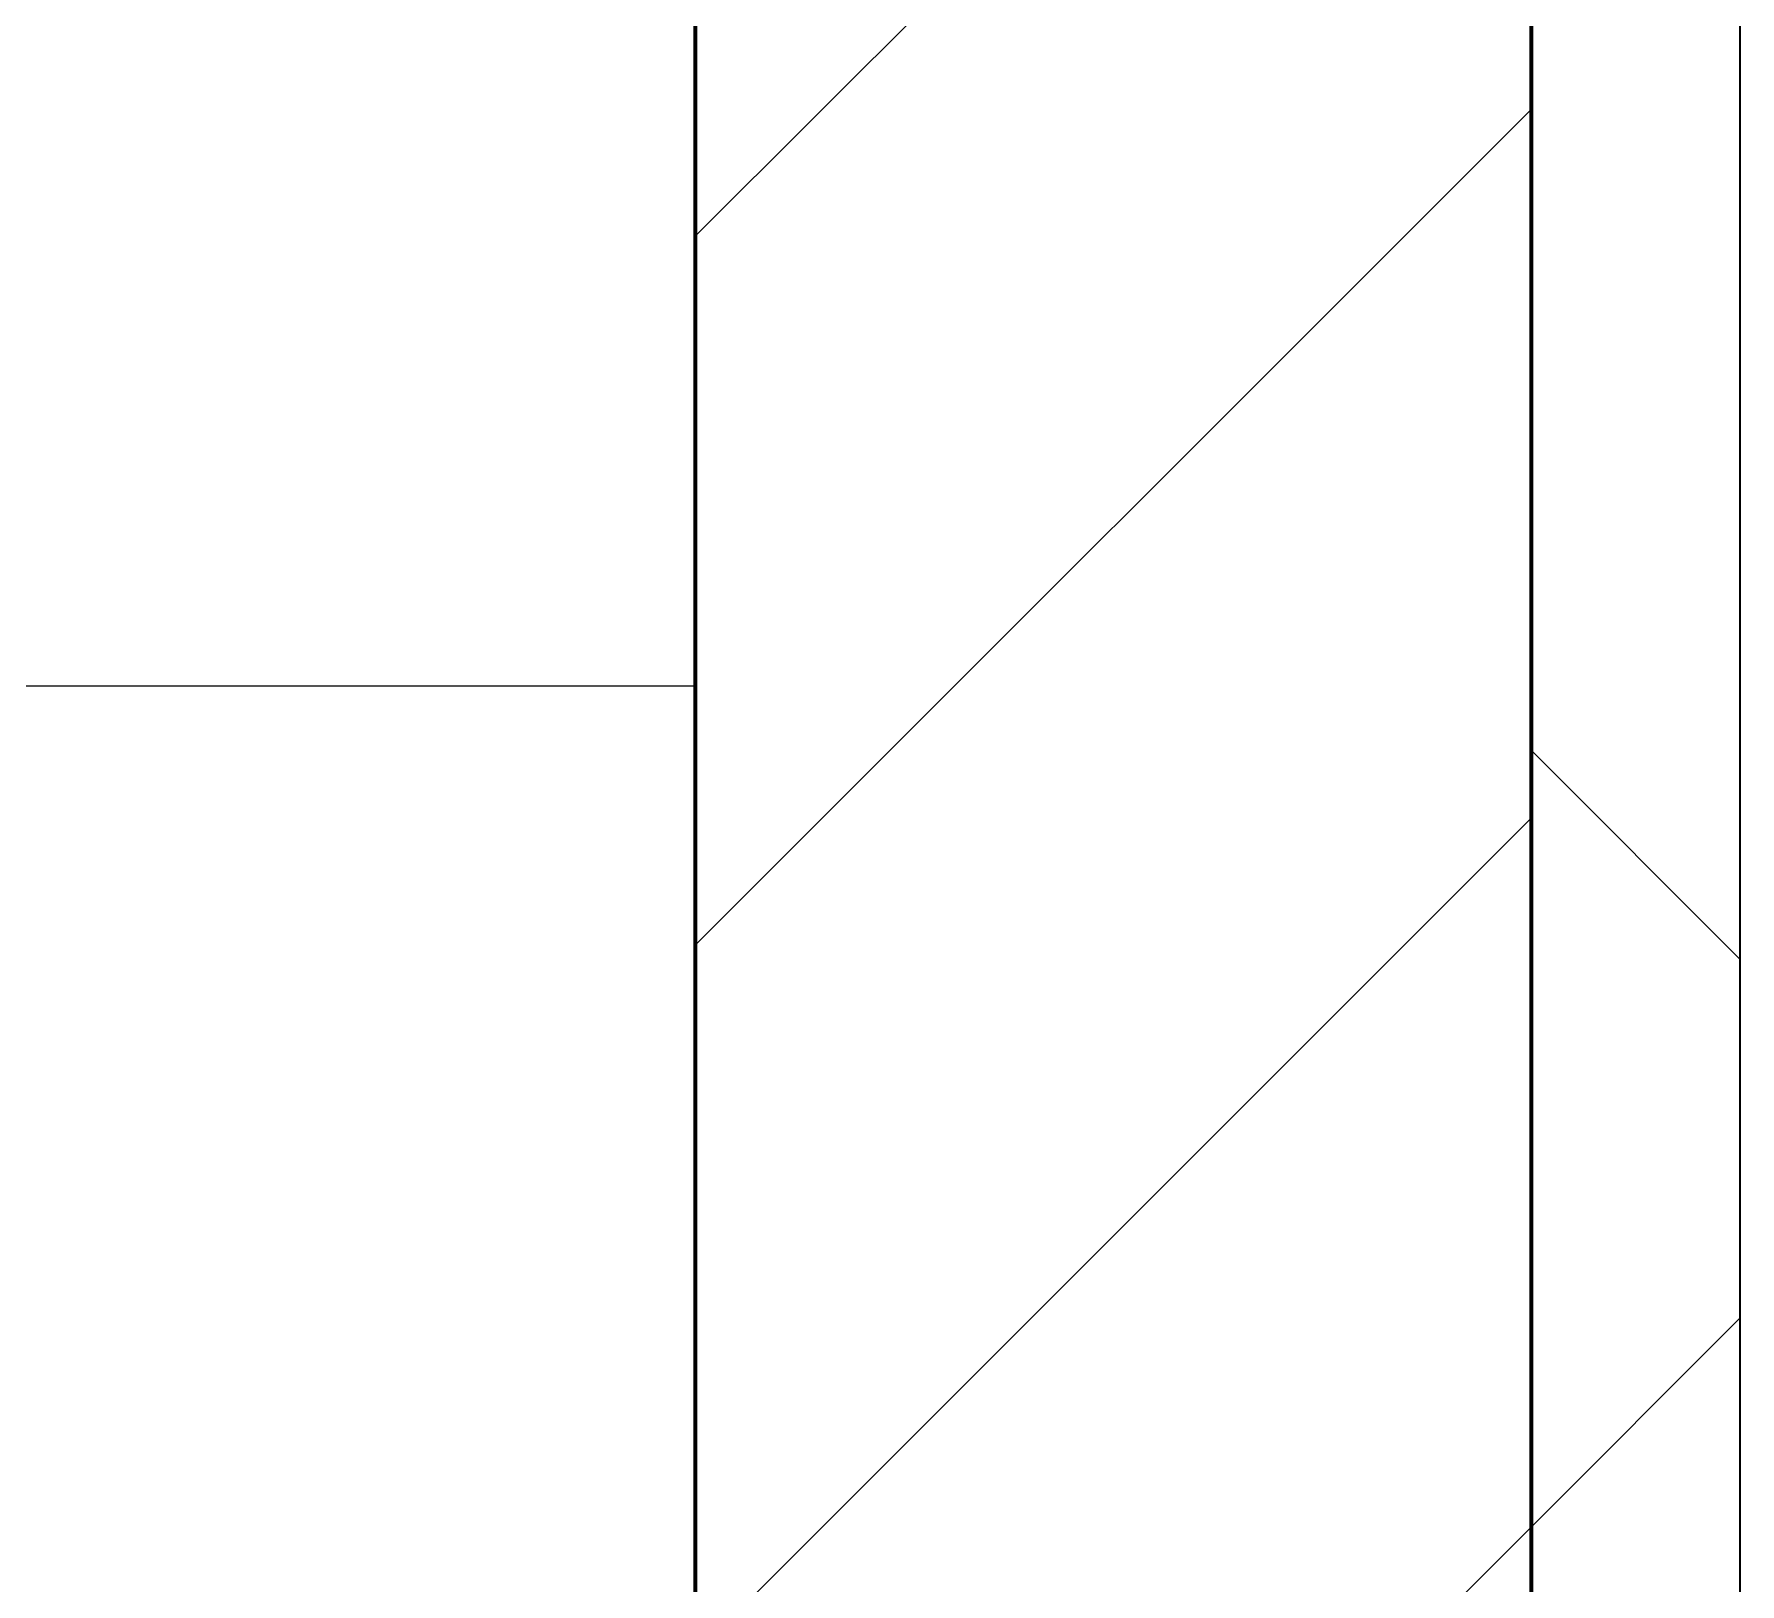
# Model space of a CAD drawing. Header units: millimetres. Extents: x -853432 to -773672, y -18171 to 22484.
# Drawn here: x -820765.7 to -820357.4, y 5196.9 to 5567.9 of the extents above; entities that cross this region are included whole.
import ezdxf

# ---------------------------------------------------------------- set-up
doc = ezdxf.new("R2010")
doc.units = ezdxf.units.MM
for name, color, linetype, lineweight in [('A-CLNG', 2, 'Continuous', 9), ('A-CLNG-PATT', 2, 'Continuous', 9), ('A-GLAZ-CURT', 2, 'Continuous', 9), ('A-WALL', 5, 'Continuous', 35), ('A-WALL-FNSH', 2, 'Continuous', 35), ('A-WALL-PATT', 1, 'Continuous', 35)]:
    doc.layers.add(name, color=color, linetype=linetype, lineweight=lineweight)

# ---------------------------------------------------------------- blocks, each defined once
blk = doc.blocks.new('PPLS-PP19_Custom Tile Pattern - Custom Tile Pattern-V243-4251-01 ENLARGED CONCOURSE LEVEL - REFLECTED CEILING PLAN - SHEET 2')
at = {"layer": 'A-GLAZ-CURT'}
for p, q in [((-300, 0), (300, 0)), ((300, 0), (-300, 0)), ((195.99, 0), (213.31, 0)), ((213.31, 0), (195.99, 0)), ((230.06, 0), (264.14, 0)), ((265.23, 0), (300, 0)), ((-300, -50), (300, -50)), ((300, -50), (-300, -50))]:
    blk.add_line(p, q, dxfattribs=at)
for points, knots in [([(-126.5, 0), (-122.44, 0), (-108.71, 0), (-86.68, 0), (-63.44, 0), (-54.4, 0), (-48.53, 0), (-30.79, 0), (-18.03, 0), (8.61, 0), (15.02, 0), (22.91, 0), (31, 0), (39.04, 0), (51.19, 0), (58.74, 0), (61.34, 0), (61.45, 0)], [-5231.017328, -5231.017328, -5231.017328, -5231.017328, -4994.692869, -4542.524482, -4008.285538, -3689.699207, -3546.54457, -3315.260113, -2864.387349, -2439.246196, -2084.094819, -1956.422387, -1818.904206, -1645.594513, -1443.202566, -1228.752106, -1120.932285, -1120.932285, -1120.932285, -1120.932285]), ([(-36.33, 0), (-36.43, 0), (-37.27, 0), (-45.02, 0), (-46.13, 0), (-60.59, 0), (-81.23, 0), (-99.51, 0), (-114.02, 0), (-117.28, 0), (-118.78, 0)], [-1855.773136, -1855.773136, -1855.773136, -1855.773136, -1810.870157, -1672.078046, -1405.135169, -1060.00838, -740.068933, -229.489605, -116.330425, 0, 0, 0, 0]), ([(-115.82, 0), (-114.96, 0), (-110.41, 0), (-96.78, 0), (-71.33, 0), (-42.53, 0), (-12.78, 0), (4.23, 0), (9.64, 0), (10.14, 0), (10.18, 0)], [-5724.064692, -5724.064692, -5724.064692, -5724.064692, -5430.283136, -5103.229623, -4799.173296, -4065.652676, -3589.737505, -3285.047089, -3066.359526, -3044.715262, -3044.715262, -3044.715262, -3044.715262]), ([(9.32, 0), (9.08, 0), (7.65, 0), (2.57, 0), (-12.23, 0), (-25.64, 0), (-40, 0), (-56.24, 0), (-75.59, 0), (-94, 0), (-112.01, 0), (-114.94, 0), (-115.63, 0)], [-2922.926651, -2922.926651, -2922.926651, -2922.926651, -2882.788014, -2720.818881, -2518.50168, -2125.455881, -1792.521578, -1466.981642, -1208.454564, -789.402658, -501.969187, -243.577221, -243.577221, -243.577221, -243.577221]), ([(-26.75, 0), (-27.82, 0), (-36.18, 0), (-53.55, 0), (-78.2, 0), (-100.01, 0), (-109.36, 0), (-109.6, 0)], [-8718.362214, -8718.362214, -8718.362214, -8718.362214, -8532.293389, -8073.216054, -7508.296369, -7004.680444, -6991.431573, -6991.431573, -6991.431573, -6991.431573]), ([(-29.03, 0), (-33.97, 0), (-43.74, 0), (-56.37, 0), (-71.66, 0), (-77.83, 0), (-82.66, 0), (-83.28, 0), (-83.28, 0)], [-2680.714891, -2680.714891, -2680.714891, -2680.714891, -2413.671296, -2161.752162, -2006.592567, -1646.621388, -1424.436217, -1393.971743, -1393.971743, -1393.971743, -1393.971743]), ([(-36.62, 0), (-36.62, 0), (-40.35, 0), (-44.32, 0), (-55.14, 0), (-65.41, 0), (-67.91, 0)], [-4069.478503, -4069.478503, -4069.478503, -4069.478503, -3858.647035, -3538.256648, -2842.901703, -2627.997013, -2627.997013, -2627.997013, -2627.997013]), ([(-67.35, 0), (-59.93, 0), (-48.14, 0), (-36.49, 0), (-33.57, 0), (-29.94, 0), (-28.57, 0)], [-1073.56893, -1073.56893, -1073.56893, -1073.56893, -651.549973, -296.515819, -83.513472, 0, 0, 0, 0]), ([(-66.39, 0), (-66.39, 0), (-63.63, 0), (-53.63, 0), (-34.42, 0), (-29.82, 0), (-29.19, 0)], [-2493.31794, -2493.31794, -2493.31794, -2493.31794, -2315.303971, -1809.437387, -963.711516, -666.19313, -666.19313, -666.19313, -666.19313]), ([(31.18, 0), (25.97, 0), (11.99, 0), (-16.92, 0), (-47.42, 0), (-65.77, 0), (-66.37, 0), (-66.38, 0)], [-4496.803627, -4496.803627, -4496.803627, -4496.803627, -4222.080604, -3745.412743, -2981.410125, -2542.574734, -2498.224237, -2498.224237, -2498.224237, -2498.224237]), ([(-63.63, 0), (-61.49, 0), (-57.39, 0), (-54.49, 0), (-45.2, 0), (-40.79, 0), (-40.46, 0), (-40.44, 0)], [-2969.237017, -2969.237017, -2969.237017, -2969.237017, -2851.217951, -2734.127174, -2474.780881, -2410.990208, -2350.645972, -2350.645972, -2350.645972, -2350.645972]), ([(-58.83, 0), (-58.37, 0), (-57.29, 0), (-54.23, 0), (-46.33, 0), (-42.62, 0), (-41.76, 0)], [-4859.52896, -4859.52896, -4859.52896, -4859.52896, -4680.891996, -4469.85053, -4321.566175, -4270.495146, -4270.495146, -4270.495146, -4270.495146]), ([(-51.83, 0), (-51.83, 0), (-51.78, 0), (-47.4, 0), (-46.01, 0), (-40.22, 0), (-36.78, 0)], [-632.814994, -632.814994, -632.814994, -632.814994, -627.965721, -508.377888, -260.442412, 0, 0, 0, 0]), ([(15, 0), (14.89, 0), (9.46, 0), (-2.9, 0), (-20.62, 0), (-32.81, 0), (-44.85, 0), (-51.43, 0), (-51.79, 0)], [-1931.976053, -1931.976053, -1931.976053, -1931.976053, -1925.670641, -1617.263037, -1290.787923, -1039.307308, -819.71621, -644.910881, -644.910881, -644.910881, -644.910881]), ([(-41.76, 0), (-39.9, 0), (-37.72, 0), (-36.92, 0), (-36.77, 0)], [-4270.495146, -4270.495146, -4270.495146, -4270.495146, -4161.040818, -4106.245333, -4106.245333, -4106.245333, -4106.245333]), ([(-36.78, 0), (-32.43, 0), (-19.22, 0), (-1.36, 0), (11.63, 0), (14.99, 0)], [-6191.144455, -6191.144455, -6191.144455, -6191.144455, -5862.463379, -5340.621928, -5161.145982, -5161.145982, -5161.145982, -5161.145982]), ([(-36.29, 0), (-36.29, 0), (-34.66, 0), (-28.88, 0), (-26.95, 0), (-26.54, 0)], [-9150.272121, -9150.272121, -9150.272121, -9150.272121, -9057.163041, -8919.836787, -8834.607043, -8834.607043, -8834.607043, -8834.607043]), ([(14.18, 0), (10.49, 0), (-0.72, 0), (-16.58, 0), (-34.76, 0), (-36.04, 0)], [-10113.300168, -10113.300168, -10113.300168, -10113.300168, -9884.23066, -9424.652049, -9182.880979, -9182.880979, -9182.880979, -9182.880979]), ([(-33.34, 0), (-33.34, 0), (-32.93, 0), (-31.16, 0), (-30.52, 0)], [-2415.024266, -2415.024266, -2415.024266, -2415.024266, -2357.633367, -2323.618664, -2323.618664, -2323.618664, -2323.618664]), ([(15, 0), (10.42, 0), (-1.06, 0), (-17.84, 0), (-30.57, 0), (-31.82, 0), (-32, 0)], [-3573.749564, -3573.749564, -3573.749564, -3573.749564, -3333.063701, -2994.501669, -2698.150104, -2614.070998, -2614.070998, -2614.070998, -2614.070998]), ([(-30.76, 0), (-30.73, 0), (-29.99, 0), (-23.47, 0), (-15.75, 0), (-15.19, 0)], [-54176.191683, -54176.191683, -54176.191683, -54176.191683, -54157.274271, -53749.15266, -53717.791567, -53717.791567, -53717.791567, -53717.791567]), ([(-30.52, 0), (-27.11, 0), (-17.83, 0), (5.99, 0), (22.06, 0), (37.44, 0), (45.92, 0), (57.76, 0), (64.47, 0), (72.74, 0), (75.22, 0), (76.03, 0), (76.21, 0)], [-2323.618664, -2323.618664, -2323.618664, -2323.618664, -2142.497158, -1716.209403, -1206.526904, -1089.329421, -901.315459, -753.071572, -495.328968, -421.953223, -334.951786, -290.452333, -290.452333, -290.452333, -290.452333]), ([(-13, 0), (-14.35, 0), (-17.68, 0), (-25.97, 0), (-29.52, 0), (-30.21, 0)], [-55207.591944, -55207.591944, -55207.591944, -55207.591944, -54789.006179, -54461.685999, -54290.791712, -54290.791712, -54290.791712, -54290.791712]), ([(8.33, 0), (8.19, 0), (7.18, 0), (0.32, 0), (-13.89, 0), (-24.92, 0), (-29.03, 0)], [-3574.286521, -3574.286521, -3574.286521, -3574.286521, -3526.962355, -3285.499107, -2903.012179, -2680.714891, -2680.714891, -2680.714891, -2680.714891]), ([(-28.98, 0), (-28.66, 0), (-27.39, 0), (-24.45, 0), (-22.56, 0)], [-166.548282, -166.548282, -166.548282, -166.548282, -102.06493, 0, 0, 0, 0]), ([(-28.57, 0), (-26.93, 0), (-20.29, 0), (-11.45, 0), (2.08, 0), (10.68, 0), (14.67, 0), (14.98, 0)], [-5361.429781, -5361.429781, -5361.429781, -5361.429781, -5261.36855, -5050.479954, -4785.90057, -4596.498881, -4580.39085, -4580.39085, -4580.39085, -4580.39085]), ([(-22.56, 0), (-20.27, 0), (-17.03, 0), (-11.36, 0), (-7.66, 0), (-6.6, 0), (-6.44, 0)], [-56468.192263, -56468.192263, -56468.192263, -56468.192263, -56344.022017, -56303.229861, -56166.290093, -56124.392176, -56124.392176, -56124.392176, -56124.392176]), ([(-15.19, 0), (-13.07, 0), (-0.86, 0), (11.79, 0), (14.99, 0)], [-461.142613, -461.142613, -461.142613, -461.142613, -429.606584, -419.042367, -419.042367, -419.042367, -419.042367]), ([(-6.54, 0), (-6.73, 0), (-7.2, 0), (-7.6, 0), (-7.79, 0)], [-56009.792147, -56009.792147, -56009.792147, -56009.792147, -55949.290093, -55895.192118, -55895.192118, -55895.192118, -55895.192118]), ([(-2.63, 0), (-2.47, 0), (-1.22, 0), (4.92, 0), (15.97, 0), (22.54, 0), (24.49, 0)], [-226.825321, -226.825321, -226.825321, -226.825321, -220.269177, -206.416616, -198.214427, -187.717507, -187.717507, -187.717507, -187.717507]), ([(14.95, 0), (8.07, 0), (2.59, 0), (-1.67, 0), (-2.25, 0)], [-280.550475, -280.550475, -280.550475, -280.550475, -246.234814, -234.646884, -234.646884, -234.646884, -234.646884]), ([(30.82, 0), (29.27, 0), (24.03, 0), (18.74, 0), (15, 0)], [-10462.034656, -10462.034656, -10462.034656, -10462.034656, -10363.088938, -10130.132262, -10130.132262, -10130.132262, -10130.132262]), ([(15.1, 0), (26.08, 0), (46.75, 0), (70.92, 0), (82.12, 0), (83.66, 0)], [-5159.287046, -5159.287046, -5159.287046, -5159.287046, -4573.028122, -4094.177415, -3869.465285, -3869.465285, -3869.465285, -3869.465285]), ([(76.63, 0), (74.8, 0), (67.65, 0), (53.52, 0), (37, 0), (24.24, 0), (18.1, 0), (15.14, 0)], [-3095.572228, -3095.572228, -3095.572228, -3095.572228, -2950.589685, -2634.532728, -2313.748533, -2106.613311, -1934.732642, -1934.732642, -1934.732642, -1934.732642]), ([(15.48, 0), (24.06, 0), (46.51, 0), (74.82, 0), (93.37, 0), (97.61, 0)], [-418.500335, -418.500335, -418.500335, -418.500335, -390.253598, -346.313304, -333.215778, -333.215778, -333.215778, -333.215778]), ([(70.61, 0), (66.16, 0), (55.8, 0), (39.61, 0), (28.47, 0), (18.99, 0), (15.48, 0)], [-4647.237329, -4647.237329, -4647.237329, -4647.237329, -4326.416877, -4098.545751, -3766.694881, -3582.245441, -3582.245441, -3582.245441, -3582.245441]), ([(103.09, 0), (101.08, 0), (86.31, 0), (63.34, 0), (35.84, 0), (22.04, 0), (16.45, 0), (15.57, 0)], [-375.435014, -375.435014, -375.435014, -375.435014, -369.147452, -330.153101, -307.516438, -285.83788, -281.576261, -281.576261, -281.576261, -281.576261]), ([(15.75, 0), (18.13, 0), (21.69, 0), (24.62, 0), (24.72, 0), (24.72, 0)], [-4567.143888, -4567.143888, -4567.143888, -4567.143888, -4445.288762, -4384.376941, -4376.041937, -4376.041937, -4376.041937, -4376.041937]), ([(24.69, 0), (24.54, 0), (20.99, 0), (18.24, 0), (16.11, 0), (16.02, 0)], [-4368.572414, -4368.572414, -4368.572414, -4368.572414, -4306.476363, -4080.000647, -4070.715204, -4070.715204, -4070.715204, -4070.715204]), ([(18.16, 0), (19.15, 0), (24.25, 0), (25.66, 0), (26.12, 0)], [-5700.113719, -5700.113719, -5700.113719, -5700.113719, -5554.232259, -5302.431367, -5302.431367, -5302.431367, -5302.431367]), ([(114.39, 0), (114.2, 0), (112.08, 0), (105.42, 0), (92.38, 0), (85.59, 0), (74.4, 0), (62.26, 0), (51.85, 0), (43.81, 0), (29.53, 0), (20.67, 0), (18.85, 0), (18.16, 0)], [-8148.58938, -8148.58938, -8148.58938, -8148.58938, -8105.191388, -7723.759874, -7531.75727, -7135.649961, -6924.452779, -6738.82075, -6548.303034, -6314.283804, -6135.05769, -5972.647715, -5832.674503, -5832.674503, -5832.674503, -5832.674503]), ([(27.44, 0), (27.9, 0), (29.54, 0), (38.07, 0), (53.39, 0), (71.67, 0), (84.83, 0), (86.01, 0), (92.51, 0), (94.33, 0)], [-5037.309798, -5037.309798, -5037.309798, -5037.309798, -4887.603822, -4705.298446, -4353.683244, -3960.84581, -3759.045785, -3336.541051, -2783.776468, -2783.776468, -2783.776468, -2783.776468]), ([(27.89, 0), (29.09, 0), (33.4, 0), (48.37, 0), (70.56, 0), (88.67, 0), (98.04, 0)], [-147.777612, -147.777612, -147.777612, -147.777612, -135.792042, -118.513713, -97.899267, -67.932079, -67.932079, -67.932079, -67.932079]), ([(53.18, 0), (53.06, 0), (52.22, 0), (44.99, 0), (36.46, 0), (30.82, 0)], [-622.740158, -622.740158, -622.740158, -622.740158, -566.066452, -360.610861, 0, 0, 0, 0]), ([(136.44, 0), (121.66, 0), (86.93, 0), (51.16, 0), (31.18, 0)], [-106.750556, -106.750556, -106.750556, -106.750556, -59.610984, 0, 0, 0, 0]), ([(168.37, 0), (167.68, 0), (162.47, 0), (147.02, 0), (109.77, 0), (76.86, 0), (57.82, 0), (46.51, 0), (41.18, 0), (36.02, 0), (35.54, 0), (35.54, 0)], [-543.375029, -543.375029, -543.375029, -543.375029, -530.793311, -458.593899, -401.860199, -357.622665, -341.267687, -334.000314, -326.15566, -319.318397, -317.489778, -317.489778, -317.489778, -317.489778]), ([(36.29, 0), (37.77, 0), (48.82, 0), (64.79, 0), (95.91, 0), (124.45, 0), (132.42, 0), (134.6, 0)], [-314.598523, -314.598523, -314.598523, -314.598523, -305.899624, -287.17622, -249.500363, -194.761443, -152.241002, -152.241002, -152.241002, -152.241002]), ([(61.47, 0), (61.47, 0), (61.21, 0), (54.61, 0), (53.71, 0), (53.56, 0)], [-1113.311073, -1113.311073, -1113.311073, -1113.311073, -1096.402191, -891.204116, -747.28819, -747.28819, -747.28819, -747.28819]), ([(76.22, 0), (75.58, 0), (73.64, 0), (71.05, 0), (70.61, 0)], [-193.634889, -193.634889, -193.634889, -193.634889, -31.537676, 0, 0, 0, 0]), ([(94.4, 0), (94.4, 0), (94.64, 0), (99.11, 0), (108.97, 0), (120.79, 0), (139.94, 0), (163.31, 0), (185.23, 0), (193.62, 0), (194.69, 0), (194.79, 0)], [-2348.345796, -2348.345796, -2348.345796, -2348.345796, -2310.419338, -2233.599744, -2052.234781, -1843.028543, -1530.39897, -1095.004608, -529.74427, -295.064701, -265.121568, -265.121568, -265.121568, -265.121568]), ([(98.04, 0), (111.44, 0), (124.91, 0), (138.28, 0), (138.53, 0)], [-332.770375, -332.770375, -332.770375, -332.770375, -291.370682, -290.5735, -290.5735, -290.5735, -290.5735]), ([(98.07, 0), (99.37, 0), (108.21, 0), (116.36, 0), (128.63, 0), (128.95, 0)], [-67.897822, -67.897822, -67.897822, -67.897822, -63.759246, -39.050993, -35.895543, -35.895543, -35.895543, -35.895543]), ([(129.02, 0), (129.02, 0), (124.41, 0), (122.35, 0), (114.96, 0), (108.04, 0), (103.09, 0)], [-35.386604, -35.386604, -35.386604, -35.386604, -31.430235, -22.807238, -15.488593, 0, 0, 0, 0]), ([(157.9, 0), (156.77, 0), (151.67, 0), (143.29, 0), (134.04, 0), (126.24, 0), (118.6, 0), (114.23, 0), (111.98, 0), (105.66, 0), (105.23, 0), (105.23, 0)], [-10292.955006, -10292.955006, -10292.955006, -10292.955006, -10098.273015, -9847.788484, -9677.714971, -9567.007022, -9453.21225, -9220.200448, -9012.77275, -8966.157302, -8929.495943, -8929.495943, -8929.495943, -8929.495943]), ([(105.26, 0), (105.52, 0), (111.01, 0), (112.65, 0), (113.59, 0)], [-8920.561005, -8920.561005, -8920.561005, -8920.561005, -8814.835624, -8577.462505, -8577.462505, -8577.462505, -8577.462505]), ([(128.58, 0), (128.8, 0), (130.16, 0), (139.26, 0), (152.67, 0), (161.24, 0), (162.19, 0), (162.75, 0)], [-633.326174, -633.326174, -633.326174, -633.326174, -627.736123, -618.981161, -602.094757, -592.980799, -581.414464, -581.414464, -581.414464, -581.414464]), ([(137.1, 0), (136, 0), (133.64, 0), (129.87, 0), (129.11, 0)], [-670.405967, -670.405967, -670.405967, -670.405967, -651.020627, -640.742133, -640.742133, -640.742133, -640.742133]), ([(181.1, 0), (180.59, 0), (176.78, 0), (171, 0), (161.95, 0), (161.28, 0), (158.35, 0), (157.85, 0), (157.77, 0)], [-11148.138301, -11148.138301, -11148.138301, -11148.138301, -11105.624034, -10839.086983, -10768.332124, -10666.779182, -10580.760289, -10550.278881, -10550.278881, -10550.278881, -10550.278881]), ([(300, 0), (286.53, 0), (254.22, 0), (207.11, 0), (177.41, 0), (159.34, 0), (158.33, 0), (158.3, 0)], [-285.253232, -285.253232, -285.253232, -285.253232, -244.693688, -187.987675, -143.776725, -129.632772, -123.352749, -123.352749, -123.352749, -123.352749]), ([(159.07, 0), (159.13, 0), (160.84, 0), (165.21, 0), (172.64, 0), (178.36, 0), (180.63, 0)], [-115.643202, -115.643202, -115.643202, -115.643202, -114.681583, -87.660824, -65.295536, -53.966828, -53.966828, -53.966828, -53.966828]), ([(162.75, 0), (165.4, 0), (170.91, 0), (172.61, 0), (172.61, 0)], [-111.264224, -111.264224, -111.264224, -111.264224, -56.742688, -19.085662, -19.085662, -19.085662, -19.085662]), ([(247.1, 0), (246.76, 0), (245.04, 0), (238.34, 0), (226.56, 0), (221.1, 0), (200.27, 0), (182.99, 0), (174.27, 0), (169.67, 0), (168.99, 0)], [-9649.085549, -9649.085549, -9649.085549, -9649.085549, -9581.591397, -9406.094246, -9221.510254, -9016.44624, -8717.832359, -8253.978395, -8152.463617, -8069.855175, -8069.855175, -8069.855175, -8069.855175]), ([(171.51, 0), (176.48, 0), (193.23, 0), (201.73, 0), (208.81, 0), (213.9, 0), (241.96, 0), (266.73, 0), (281.71, 0), (291.71, 0), (296.52, 0), (297.86, 0), (298.09, 0)], [-7971.819559, -7971.819559, -7971.819559, -7971.819559, -7784.112253, -7606.717214, -7289.299508, -7042.621073, -6582.165592, -6068.460911, -5766.029927, -5566.724884, -5280.360606, -5199.253518, -5199.253518, -5199.253518, -5199.253518]), ([(181.05, 0), (183.42, 0), (190.19, 0), (208.82, 0), (219.42, 0), (230.06, 0)], [-53.270961, -53.270961, -53.270961, -53.270961, -41.623857, -24.459831, 0, 0, 0, 0]), ([(181.16, 0), (183.77, 0), (191, 0), (201.08, 0), (207.47, 0), (213.96, 0), (215.11, 0)], [-245.993416, -245.993416, -245.993416, -245.993416, -237.955587, -223.92608, -215.862851, -208.75215, -208.75215, -208.75215, -208.75215]), ([(193.8, 0), (193.33, 0), (190.37, 0), (186.13, 0), (181.19, 0)], [-11665.349007, -11665.349007, -11665.349007, -11665.349007, -11565.880756, -11150.701257, -11150.701257, -11150.701257, -11150.701257]), ([(215.22, 0), (214.62, 0), (210.55, 0), (203.98, 0), (191.69, 0), (183.59, 0), (181.98, 0)], [-203.825446, -203.825446, -203.825446, -203.825446, -198.527383, -184.406837, -162.427601, -156.972146, -156.972146, -156.972146, -156.972146]), ([(300, 0), (288.22, 0), (262, 0), (230.43, 0), (219.94, 0), (219.02, 0)], [-12528.858583, -12528.858583, -12528.858583, -12528.858583, -11905.454923, -11162.864862, -10856.732305, -10856.732305, -10856.732305, -10856.732305]), ([(219.9, 0), (220.86, 0), (227.84, 0), (242.06, 0), (246.54, 0), (246.96, 0)], [-10670.940496, -10670.940496, -10670.940496, -10670.940496, -10511.382485, -9925.173265, -9834.877357, -9834.877357, -9834.877357, -9834.877357]), ([(284.76, 0), (284.76, 0), (285.09, 0), (287.47, 0), (293.59, 0), (297.76, 0), (300, 0)], [-4110.630118, -4110.630118, -4110.630118, -4110.630118, -4053.389046, -3959.664717, -3862.421465, -3746.95702, -3746.95702, -3746.95702, -3746.95702]), ([(297.38, 0), (295.84, 0), (291.62, 0), (285.38, 0), (284.87, 0)], [-4803.172655, -4803.172655, -4803.172655, -4803.172655, -4358.271401, -4143.037883, -4143.037883, -4143.037883, -4143.037883])]:
    blk.add_open_spline(points, degree=3, knots=knots, dxfattribs=at)
for points in [[(-39.84, 0), (-39.08, 0), (-38.11, 0), (-37.36, 0)], [(14.97, 0), (12.68, 0), (10.62, 0), (9.63, 0)], [(24.49, 0), (25.23, 0), (25.72, 0), (26.04, 0)], [(80.35, 0), (79.57, 0), (78.27, 0), (76.63, 0)], [(84.06, 0), (83.48, 0), (82.41, 0), (81.72, 0)], [(168.74, 0), (168.74, 0), (169.81, 0), (171.51, 0)], [(181.09, 0), (177.24, 0), (173.37, 0), (169.49, 0)], [(172.07, 0), (175.06, 0), (178.06, 0), (181.09, 0)], [(195.11, 0), (194.91, 0), (194.44, 0), (193.8, 0)]]:
    blk.add_open_spline(points, degree=3, dxfattribs=at)
blk = doc.blocks.new('PPLS-PP19_Custom Tile Pattern - Custom Tile Pattern-V244-4251-01 ENLARGED CONCOURSE LEVEL - REFLECTED CEILING PLAN - SHEET 2')
at = {"layer": 'A-GLAZ-CURT'}
for p, q in [((-300, 0), (300, 0)), ((300, 0), (-300, 0)), ((-293.07, 0), (-275.75, 0)), ((-275.75, 0), (-293.07, 0)), ((-300, -50), (300, -50)), ((300, -50), (-300, -50))]:
    blk.add_line(p, q, dxfattribs=at)
at = {"layer": 'A-GLAZ-CURT', "flags": 128}
for points in [[(-300, 0), (-291.56, 0), (-283.3, 0), (-275.2, 0), (-267.26, 0), (-259.45, 0), (-252.8, 0)], [(-252.8, 0), (-259.67, 0), (-267.51, 0), (-275.48, 0), (-283.55, 0), (-291.73, 0), (-300, 0)]]:
    blk.add_lwpolyline(points, dxfattribs=at)
at = {"layer": 'A-GLAZ-CURT'}
for points, knots in [([(-300, 0), (-284.65, 0), (-268.61, 0), (-253.73, 0), (-252.8, 0)], [-5323.127839, -5323.127839, -5323.127839, -5323.127839, -4502.809032, -4447.961303, -4447.961303, -4447.961303, -4447.961303]), ([(-253.04, 0), (-262.78, 0), (-278.03, 0), (-294.48, 0), (-300, 0)], [-14311.641192, -14311.641192, -14311.641192, -14311.641192, -13729.592194, -13439.944408, -13439.944408, -13439.944408, -13439.944408])]:
    blk.add_open_spline(points, degree=3, knots=knots, dxfattribs=at)
blk = doc.blocks.new('*U634')
at = {"layer": 'A-CLNG'}
for p, q in [((15275, 500), (15275, 6365)), ((15275, 6365), (15275, 500))]:
    blk.add_line(p, q, dxfattribs=at)
at = {"layer": 'A-GLAZ-CURT', "rotation": 270}
for name, p in [('PPLS-PP19_Custom Tile Pattern - Custom Tile Pattern-V243-4251-01 ENLARGED CONCOURSE LEVEL - REFLECTED CEILING PLAN - SHEET 2', (15525, 1932.5)), ('PPLS-PP19_Custom Tile Pattern - Custom Tile Pattern-V244-4251-01 ENLARGED CONCOURSE LEVEL - REFLECTED CEILING PLAN - SHEET 2', (15525, 1332.5))]:
    blk.add_blockref(name, p, dxfattribs=at)

msp = doc.modelspace()

# ---------------------------------------------------------------- hatches: boundary and pattern name
at = {"layer": 'A-CLNG-PATT', "lineweight": 25}
h = msp.add_hatch(dxfattribs=at)
h.set_pattern_fill('FP_3', color=256, style=0, pattern_type=2)
h.set_pattern_definition([(0, (-828994.9, 9611.5), (0, -600), []), (270, (-828994.9, 9611.5), (-600, -4e-14), [])])
h.paths.add_polyline_path([(-825607.37, 3279.03), (-825607.36, 4079.03), (-823357.38, 4079.03), (-823357.37, 4079.02), (-820607.37, 4079.02), (-820607.37, 9944.02), (-828382.37, 9944.02), (-828382.37, 4068.8), (-827592.59, 3279.03), (-827310.79, 3279.03)])
h.paths.add_polyline_path([(-825994.87, 4811.52), (-825994.87, 5411.52), (-824794.87, 5411.52), (-824794.87, 4811.52), (-825607.37, 4811.52)])
h.paths.add_polyline_path([(-824194.87, 4811.52), (-824194.87, 5411.52), (-822994.87, 5411.52), (-822994.87, 4811.52)])
h.paths.add_polyline_path([(-822394.87, 4811.52), (-822394.87, 5411.52), (-821194.87, 5411.52), (-821194.87, 4811.52)])
h.paths.add_polyline_path([(-827592.59, 4811.52), (-827794.87, 4811.52), (-827794.87, 5411.52), (-826594.87, 5411.52), (-826594.87, 4811.52), (-827310.79, 4811.52)])
h.paths.add_polyline_path([(-821194.87, 6011.52), (-822394.87, 6011.52), (-822394.87, 6611.52), (-821194.87, 6611.52), (-821194.87, 6410.07)])
h.paths.add_polyline_path([(-825994.87, 6011.52), (-825994.87, 6611.52), (-824794.87, 6611.52), (-824794.87, 6011.52), (-825104.62, 6011.52)])
h.paths.add_polyline_path([(-826594.87, 6011.52), (-827794.87, 6011.52), (-827794.87, 6611.52), (-826594.87, 6611.52), (-826594.87, 6410.07)])
h.paths.add_polyline_path([(-824194.87, 6011.52), (-824194.87, 6611.52), (-822994.87, 6611.52), (-822994.87, 6011.52)])
h.paths.add_polyline_path([(-824506.64, 6858.38), (-824509.84, 6858.38), (-824532.29, 6869.19), (-824548.12, 6889.98), (-824553.07, 6914.29), (-824547.83, 6937.27), (-824532.29, 6956.76), (-824508.87, 6967.57), (-824484.12, 6967.19), (-824462.46, 6956.76), (-824446.62, 6935.98), (-824441.37, 6912.98), (-824446.92, 6888.68), (-824462.46, 6869.19), (-824485.87, 6858.38), (-824497.37, 6858.38)])
h.paths.add_polyline_path([(-825994.87, 7211.52), (-825994.87, 7811.52), (-824794.87, 7811.52), (-824794.87, 7211.52), (-825104.62, 7211.52)])
h.paths.add_polyline_path([(-826594.87, 7211.52), (-827794.87, 7211.52), (-827794.87, 7811.52), (-826594.87, 7811.52), (-826594.87, 7738.85)])
h.paths.add_polyline_path([(-822994.87, 7211.52), (-824194.87, 7211.52), (-824194.87, 7811.52), (-822994.87, 7811.52), (-822994.87, 7738.85)])
h.paths.add_polyline_path([(-821194.87, 7211.52), (-822394.87, 7211.52), (-822394.87, 7811.52), (-821194.87, 7811.52), (-821194.87, 7738.85)])
h.paths.add_polyline_path([(-824794.87, 8411.52), (-825994.87, 8411.52), (-825994.87, 9011.52), (-824794.87, 9011.52)])
h.paths.add_polyline_path([(-826594.87, 8411.52), (-827794.87, 8411.52), (-827794.87, 9011.52), (-826594.87, 9011.52)])
h.paths.add_polyline_path([(-822394.87, 8411.52), (-822394.87, 9011.52), (-821194.87, 9011.52), (-821194.87, 8411.52), (-821795.36, 8411.52)])
h.paths.add_polyline_path([(-822994.87, 8411.52), (-824194.87, 8411.52), (-824194.87, 9011.52), (-822994.87, 9011.52)])
at = {"layer": 'A-WALL-PATT', "lineweight": 9}
h = msp.add_hatch(dxfattribs=at)
h.set_pattern_fill('FP_2', color=256, style=0, pattern_type=2)
h.set_pattern_definition([(45, (0, 0), (-84.852814, 84.852814), [])])
h.paths.add_polyline_path([(-820407.37, 3879.02), (-820407.37, 9944.02), (-820607.37, 9944.02), (-820607.37, 3879.02)])
h = msp.add_hatch(dxfattribs=at)
h.set_pattern_fill('FP_4', color=256, style=0, pattern_type=2)
h.set_pattern_definition([(45, (0, 0), (-212.13203, 212.13203), []), (135, (0, 0), (-212.13203, -212.13203), [])])
h.paths.add_polyline_path([(-820357.37, 3879.02), (-820357.37, 9944.02), (-820407.37, 9944.02), (-820407.37, 3879.02)])

# ---------------------------------------------------------------- linework, layer by layer
at = {"layer": 'A-WALL', "color": 7, "lineweight": 70}
for p, q in [((-820607.37, 4079.02), (-820607.37, 9944.02)), ((-820407.37, 9894.02), (-820407.37, 3879.02))]:
    msp.add_line(p, q, dxfattribs=at)
at = {"layer": 'A-WALL-FNSH', "color": 250}
for p, q in [((-820407.37, 3879.02), (-820407.37, 9944.02)), ((-820357.37, 9944.02), (-820357.37, 3879.02))]:
    msp.add_line(p, q, dxfattribs=at)

# ---------------------------------------------------------------- block references
msp.add_blockref('*U634', (-835882.37, 3579.02))

doc.saveas('drawing.dxf')
